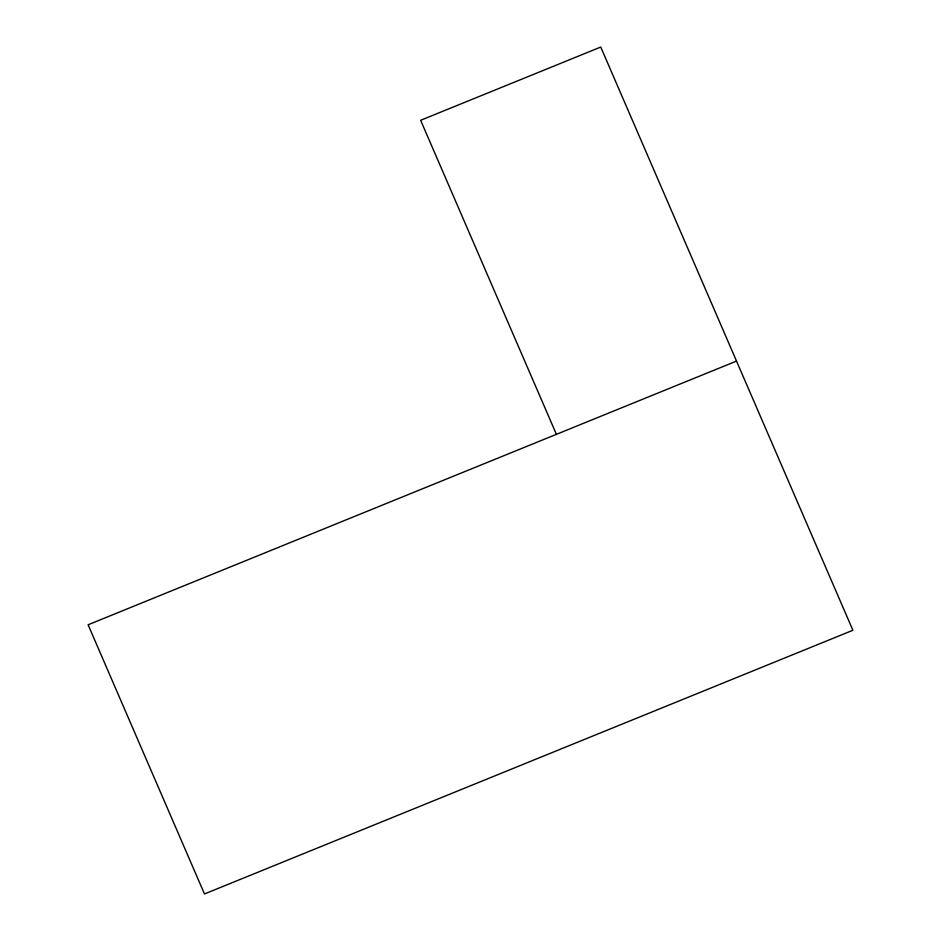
<?xml version="1.0" encoding="UTF-8"?>
<svg xmlns="http://www.w3.org/2000/svg" width="941" height="941" viewBox="0 0 941 941"><rect width="100%" height="100%" fill="white"/><g stroke="black" fill="none" stroke-linecap="round" stroke-linejoin="round"><path stroke-width="1.41" d="M736.521 361.085L88.101 624.777L204.479 893.95L852.899 630.27L600.746 47.05L420.639 120.295L556.402 434.33"/></g></svg>
